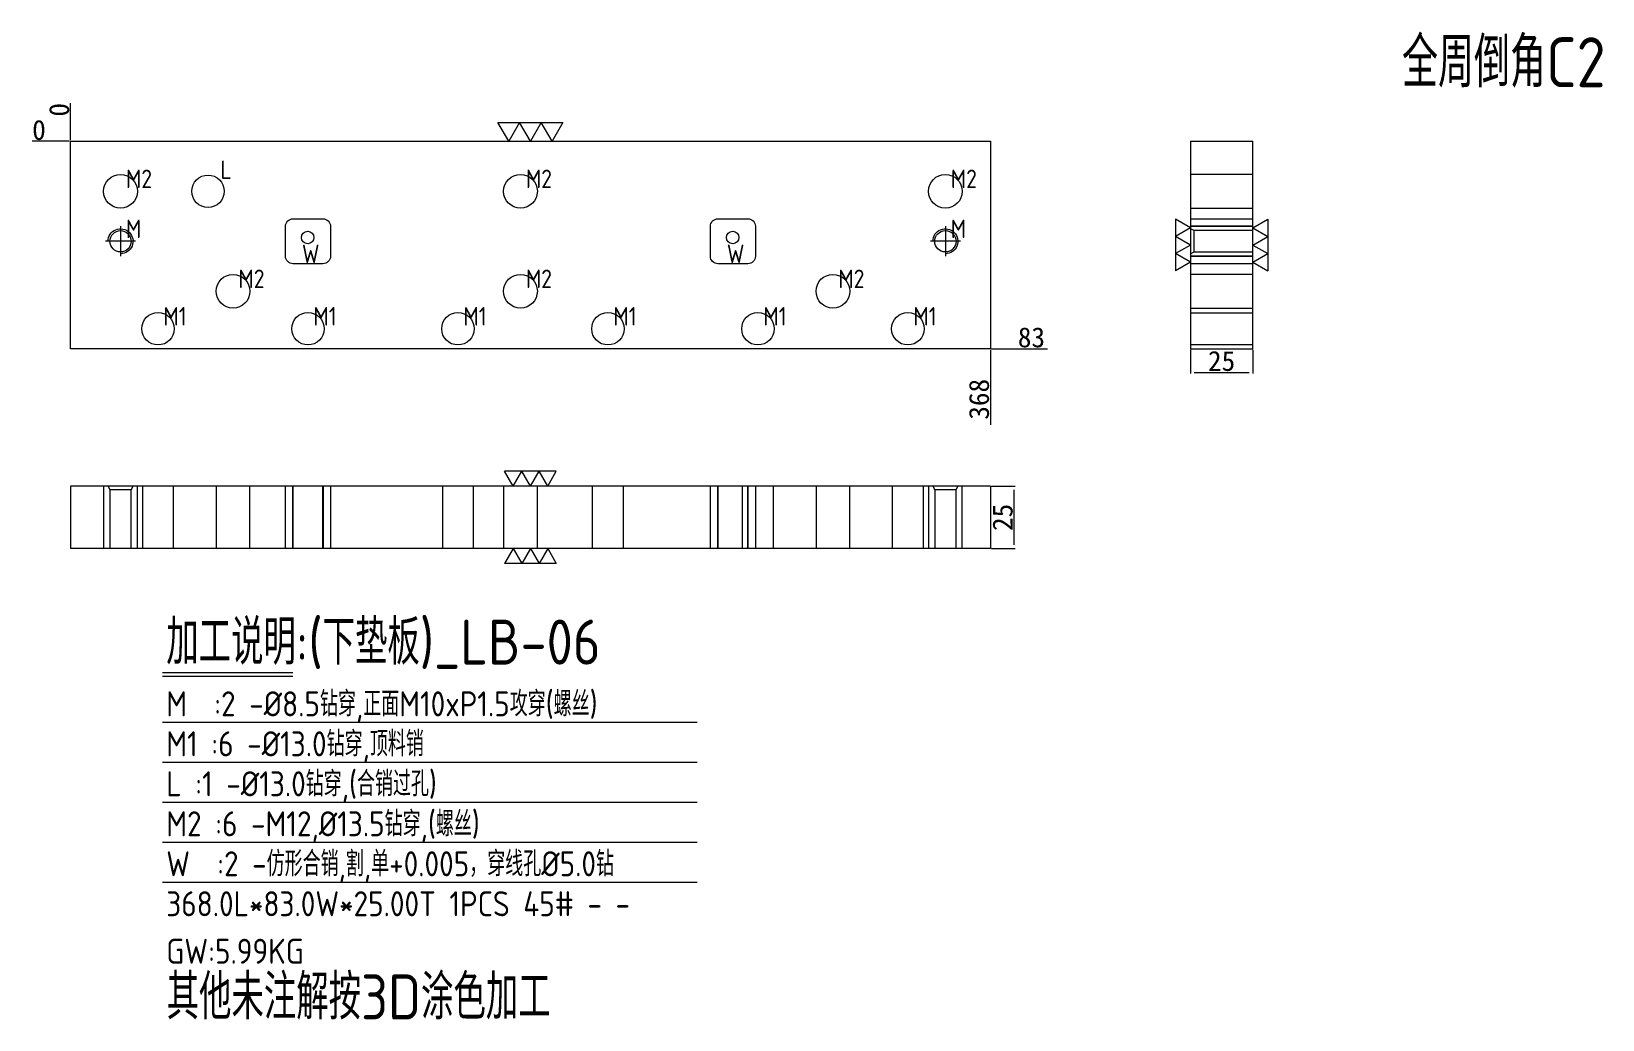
# Model space of a CAD drawing. Header units: millimetres. Extents: x 14470 to 15098, y 34155 to 34550.
import ezdxf

# ---------------------------------------------------------------- set-up
doc = ezdxf.new("R2010")
doc.units = ezdxf.units.MM
doc.linetypes.add('DASHED', pattern=[0])
doc.layers.add('dim', color=4, linetype='Continuous')
doc.layers.add('dim_temp', color=161, linetype='Continuous', lineweight=9)
doc.layers.add('LB', color=7, linetype='Continuous', true_color=0xffffff)
doc.layers.add('U1', color=7, linetype='Continuous', true_color=0xffffff)
doc.styles.add('_PUG_ERP', font='txt')
doc.styles.add('gbenor', font='gbenor.shx', dxfattribs={"bigfont": 'gbcbig'})
doc.dimstyles.new('_PUG_ERP', dxfattribs={"dimtxt": 8, "dimasz": 1.5, "dimexe": 0.5, "dimexo": 0.5, "dimgap": 0.5, "dimtad": 1, "dimtxsty": '_PUG_ERP', "dimblk": 'CLOSEDBLANK', "dimcen": 0, "dimclrd": 4, "dimclre": 4, "dimclrt": 3, "dimazin": 3, "dimtfac": 1, "dimtmove": 0, "dimatfit": 3, "dimldrblk": 'CLOSEDBLANK', "dimlwd": 9, "dimlwe": 9})

# ---------------------------------------------------------------- blocks, each defined once
blk = doc.blocks.new('*D1266')
at = {"layer": 'Defpoints', "color": 0}
for p in [(14485.2, 34506.29), (14853.2, 34423.29), (14862.65, 34423.29)]:
    blk.add_point(p, dxfattribs=at)
at = {"layer": 'dim_temp', "color": 4, "lineweight": 9}
blk.add_line((14853.7, 34423.29), (14876.11, 34423.29), dxfattribs=at)
at = {"layer": 'dim_temp', "color": 3, "lineweight": 18, "insert": (14869.63, 34427.79), "char_height": 8, "attachment_point": 5, "style": '_PUG_ERP'}
blk.add_mtext('83', dxfattribs=at)
blk = doc.blocks.new('_ClosedBlank')
blk = doc.blocks.new('*D1267')
at = {"layer": 'Defpoints', "color": 0}
for p in [(14475.75, 34506.29), (14485.2, 34506.29), (14485.2, 34506.29)]:
    blk.add_point(p, dxfattribs=at)
at = {"layer": 'dim_temp', "color": 4, "lineweight": 9}
blk.add_line((14484.7, 34506.29), (14469.92, 34506.29), dxfattribs=at)
at = {"layer": 'dim_temp', "color": 3, "lineweight": 18, "insert": (14472.59, 34510.79), "char_height": 8, "attachment_point": 5, "style": '_PUG_ERP'}
blk.add_mtext('0', dxfattribs=at)
blk = doc.blocks.new('*D1268')
at = {"layer": 'Defpoints', "color": 0}
for p in [(14485.2, 34515.74), (14485.2, 34506.29), (14485.2, 34506.29)]:
    blk.add_point(p, dxfattribs=at)
at = {"layer": 'dim_temp', "color": 4, "lineweight": 9}
blk.add_line((14485.2, 34506.79), (14485.2, 34521.58), dxfattribs=at)
at = {"layer": 'dim_temp', "color": 3, "lineweight": 18, "insert": (14480.7, 34518.91), "char_height": 8, "attachment_point": 5, "rotation": 90, "style": '_PUG_ERP'}
blk.add_mtext('0', dxfattribs=at)
blk = doc.blocks.new('*D1269')
at = {"layer": 'Defpoints', "color": 0}
for p in [(14485.2, 34506.29), (14853.2, 34423.29), (14853.2, 34413.84)]:
    blk.add_point(p, dxfattribs=at)
at = {"layer": 'dim_temp', "color": 4, "lineweight": 9}
blk.add_line((14853.2, 34422.79), (14853.2, 34392.77), dxfattribs=at)
at = {"layer": 'dim_temp', "color": 3, "lineweight": 18, "insert": (14848.7, 34403.06), "char_height": 8, "attachment_point": 5, "rotation": 90, "style": '_PUG_ERP'}
blk.add_mtext('368', dxfattribs=at)
blk = doc.blocks.new('*D1270')
at = {"layer": 'Defpoints', "color": 0}
for p in [(14853.2, 34368.29), (14853.2, 34343.29), (14862.65, 34343.29)]:
    blk.add_point(p, dxfattribs=at)
at = {"layer": 'dim_temp', "color": 4, "lineweight": 9}
for p, q in [((14853.7, 34368.29), (14863.15, 34368.29)), ((14862.65, 34366.79), (14862.65, 34344.79)), ((14853.7, 34343.29), (14863.15, 34343.29))]:
    blk.add_line(p, q, dxfattribs=at)
at = {"layer": 'dim_temp', "color": 3, "lineweight": 18, "insert": (14858.15, 34355.79), "char_height": 8, "attachment_point": 5, "rotation": 90, "style": '_PUG_ERP'}
blk.add_mtext('25', dxfattribs=at)
blk = doc.blocks.new('*D1271')
at = {"layer": 'Defpoints', "color": 0}
for p in [(14933.2, 34423.29), (14958.2, 34423.29), (14958.2, 34413.84)]:
    blk.add_point(p, dxfattribs=at)
at = {"layer": 'dim_temp', "color": 4, "lineweight": 9}
for p, q in [((14933.2, 34422.79), (14933.2, 34413.34)), ((14958.2, 34422.79), (14958.2, 34413.34)), ((14934.7, 34413.84), (14956.7, 34413.84))]:
    blk.add_line(p, q, dxfattribs=at)
at = {"layer": 'dim_temp', "color": 3, "lineweight": 18, "insert": (14945.7, 34418.34), "char_height": 8, "attachment_point": 5, "style": '_PUG_ERP'}
blk.add_mtext('25', dxfattribs=at)

msp = doc.modelspace()

# ---------------------------------------------------------------- linework, layer by layer
at = {"layer": 'dim', "color": 20, "linetype": 'Continuous', "lineweight": 18}
for p, q in [((14933.205, 34471.693), (14927.229, 34475.143)), ((14927.229, 34475.143), (14927.229, 34454.443)), ((14933.205, 34471.693), (14927.229, 34468.243)), ((14958.205, 34471.693), (14964.18, 34475.143)), ((14958.205, 34471.693), (14964.18, 34468.243)), ((14964.18, 34475.143), (14964.18, 34454.443)), ((14933.205, 34464.793), (14927.229, 34468.243)), ((14933.205, 34464.793), (14927.229, 34461.343)), ((14958.205, 34464.793), (14964.18, 34468.243)), ((14958.205, 34464.793), (14964.18, 34461.343)), ((14933.205, 34457.893), (14927.229, 34461.343)), ((14933.205, 34457.893), (14927.229, 34454.443)), ((14958.205, 34457.893), (14964.18, 34461.343)), ((14958.205, 34457.893), (14964.18, 34454.443)), ((14662.305, 34368.291), (14658.855, 34374.267)), ((14679.555, 34374.267), (14658.855, 34374.267)), ((14662.305, 34368.291), (14665.755, 34374.267)), ((14669.205, 34368.291), (14665.755, 34374.267)), ((14669.205, 34368.291), (14672.655, 34374.267)), ((14676.105, 34368.291), (14672.655, 34374.267)), ((14676.105, 34368.291), (14679.555, 34374.267)), ((14662.305, 34343.291), (14658.855, 34337.316)), ((14662.305, 34343.291), (14665.755, 34337.316)), ((14669.205, 34343.291), (14665.755, 34337.316)), ((14669.205, 34343.291), (14672.655, 34337.316)), ((14676.105, 34343.291), (14672.655, 34337.316)), ((14676.105, 34343.291), (14679.555, 34337.316)), ((14679.555, 34337.316), (14658.855, 34337.316))]:
    msp.add_line(p, q, dxfattribs=at)
at = {"layer": 'dim', "color": 8, "linetype": 'Continuous', "lineweight": 18}
for p, q in [((14522.005, 34293.791), (14574.169, 34293.791)), ((14522.005, 34292.291), (14574.169, 34292.291)), ((14522.005, 34273.791), (14735.845, 34273.791)), ((14522.005, 34257.791), (14735.845, 34257.791)), ((14522.005, 34241.791), (14735.845, 34241.791)), ((14522.005, 34241.791), (14735.845, 34241.791)), ((14522.005, 34225.791), (14735.845, 34225.791)), ((14522.005, 34209.791), (14735.845, 34209.791))]:
    msp.add_line(p, q, dxfattribs=at)
at = {"layer": 'dim', "lineweight": 18}
msp.add_lwpolyline([(14682.195, 34513.793), (14677.865, 34506.293), (14673.535, 34513.793), (14669.205, 34506.293), (14664.875, 34513.793), (14660.544, 34506.293), (14656.214, 34513.793), (14682.195, 34513.793)], close=True, dxfattribs=at)
at = {"layer": 'LB', "color": 135, "linetype": 'Continuous', "lineweight": 18}
for p, q in [((14933.205, 34506.293), (14933.205, 34423.293)), ((14933.205, 34506.293), (14958.205, 34506.293)), ((14958.205, 34423.293), (14958.205, 34506.293)), ((14933.205, 34423.293), (14958.205, 34423.293)), ((14485.205, 34368.291), (14485.205, 34343.291)), ((14853.205, 34368.291), (14485.205, 34368.291)), ((14853.205, 34368.291), (14853.205, 34343.291)), ((14853.205, 34343.291), (14485.205, 34343.291))]:
    msp.add_line(p, q, dxfattribs=at)
at = {"layer": 'LB', "color": 31, "linetype": 'DASHED', "lineweight": 13, "ltscale": 0.380944}
for p, q in [((14958.205, 34493.047), (14933.205, 34493.047)), ((14933.205, 34479.54), (14958.205, 34479.54)), ((14958.205, 34453.047), (14933.205, 34453.047)), ((14933.205, 34439.54), (14958.205, 34439.54)), ((14498.451, 34368.291), (14498.451, 34343.291)), ((14511.958, 34343.291), (14511.958, 34368.291)), ((14543.451, 34368.291), (14543.451, 34343.291)), ((14556.958, 34343.291), (14556.958, 34368.291)), ((14658.451, 34368.291), (14658.451, 34343.291)), ((14671.958, 34343.291), (14671.958, 34368.291)), ((14783.451, 34368.291), (14783.451, 34343.291)), ((14796.958, 34343.291), (14796.958, 34368.291)), ((14828.451, 34368.291), (14828.451, 34343.291)), ((14841.958, 34343.291), (14841.958, 34368.291))]:
    msp.add_line(p, q, dxfattribs=at)
at = {"layer": 'LB', "color": 1, "linetype": 'DASHED', "lineweight": 13, "ltscale": 0.380944}
msp.add_line((14933.205, 34475.293), (14958.205, 34475.293), dxfattribs=at)
at = {"layer": 'LB', "color": 155, "linetype": 'DASHED', "lineweight": 13, "ltscale": 0.380944}
for p, q in [((14933.205, 34472.293), (14958.205, 34472.293)), ((14958.205, 34472.293), (14933.205, 34472.293)), ((14933.205, 34472.293), (14958.205, 34472.293)), ((14958.205, 34472.293), (14933.205, 34472.293)), ((14958.205, 34460.293), (14933.205, 34460.293)), ((14933.205, 34460.293), (14958.205, 34460.293)), ((14958.205, 34460.293), (14933.205, 34460.293)), ((14933.205, 34460.293), (14958.205, 34460.293)), ((14574.205, 34343.291), (14574.205, 34368.291)), ((14574.205, 34368.291), (14574.205, 34343.291)), ((14586.205, 34368.291), (14586.205, 34343.291)), ((14586.205, 34343.291), (14586.205, 34368.291)), ((14744.205, 34343.291), (14744.205, 34368.291)), ((14744.205, 34368.291), (14744.205, 34343.291)), ((14756.205, 34368.291), (14756.205, 34343.291)), ((14756.205, 34343.291), (14756.205, 34368.291))]:
    msp.add_line(p, q, dxfattribs=at)
at = {"layer": 'LB', "color": 5, "linetype": 'DASHED', "lineweight": 13, "ltscale": 0.380944}
for p, q in [((14934.699, 34470.546), (14933.205, 34471.293)), ((14958.205, 34470.546), (14934.699, 34470.546)), ((14934.699, 34466.293), (14934.699, 34470.546)), ((14934.699, 34462.04), (14934.699, 34466.293)), ((14933.205, 34461.293), (14934.699, 34462.04)), ((14934.699, 34462.04), (14958.205, 34462.04)), ((14958.205, 34437.546), (14933.205, 34437.546)), ((14933.205, 34425.041), (14958.205, 34425.041)), ((14500.205, 34368.291), (14500.952, 34366.797)), ((14500.952, 34366.797), (14500.952, 34343.291)), ((14509.458, 34366.797), (14500.952, 34366.797)), ((14509.458, 34366.797), (14510.205, 34368.291)), ((14509.458, 34343.291), (14509.458, 34366.797)), ((14513.952, 34368.291), (14513.952, 34343.291)), ((14526.457, 34343.291), (14526.457, 34368.291)), ((14573.952, 34368.291), (14573.952, 34343.291)), ((14586.457, 34343.291), (14586.457, 34368.291)), ((14633.952, 34368.291), (14633.952, 34343.291)), ((14646.457, 34343.291), (14646.457, 34368.291)), ((14693.952, 34368.291), (14693.952, 34343.291)), ((14706.457, 34343.291), (14706.457, 34368.291)), ((14753.952, 34368.291), (14753.952, 34343.291)), ((14766.457, 34343.291), (14766.457, 34368.291)), ((14813.952, 34368.291), (14813.952, 34343.291)), ((14826.457, 34343.291), (14826.457, 34368.291)), ((14830.205, 34368.291), (14830.952, 34366.797)), ((14830.952, 34366.797), (14830.952, 34343.291)), ((14839.458, 34366.797), (14830.952, 34366.797)), ((14839.458, 34366.797), (14840.205, 34368.291)), ((14839.458, 34343.291), (14839.458, 34366.797))]:
    msp.add_line(p, q, dxfattribs=at)
at = {"layer": 'LB', "color": 135, "linetype": 'DASHED', "lineweight": 13, "ltscale": 0.380944}
for p, q in [((14958.205, 34457.293), (14933.205, 34457.293)), ((14571.205, 34343.291), (14571.205, 34368.291)), ((14589.205, 34368.291), (14589.205, 34343.291)), ((14741.205, 34343.291), (14741.205, 34368.291)), ((14759.205, 34368.291), (14759.205, 34343.291))]:
    msp.add_line(p, q, dxfattribs=at)
at = {"layer": 'LB', "color": 135, "lineweight": 18}
msp.add_lwpolyline([(14853.205, 34506.293), (14853.205, 34423.293), (14485.205, 34423.293), (14485.205, 34506.293)], close=True, dxfattribs=at)
at = {"layer": 'LB', "color": 42, "lineweight": 18}
for points in [[(14500.205, 34466.293, -2.4142136), (14505.205, 34461.293)], [(14830.205, 34466.293, -2.4142136), (14835.205, 34461.293)]]:
    msp.add_lwpolyline(points, format="xyb", dxfattribs=at)
at = {"layer": 'LB', "color": 1, "lineweight": 18}
for points in [[(14505.205, 34472.293), (14505.205, 34460.293)], [(14835.205, 34472.293), (14835.205, 34460.293)], [(14511.205, 34466.293), (14499.205, 34466.293)], [(14841.205, 34466.293), (14829.205, 34466.293)]]:
    msp.add_lwpolyline(points, dxfattribs=at)
for points in [[(14574.205, 34475.293), (14586.205, 34475.293, -0.4142136), (14589.205, 34472.293), (14589.205, 34460.293, -0.4142136), (14586.205, 34457.293), (14574.205, 34457.293, -0.4142136), (14571.205, 34460.293), (14571.205, 34472.293, -0.4142136)], [(14744.205, 34475.293), (14756.205, 34475.293, -0.4142136), (14759.205, 34472.293), (14759.205, 34460.293, -0.4142136), (14756.205, 34457.293), (14744.205, 34457.293, -0.4142136), (14741.205, 34460.293), (14741.205, 34472.293, -0.4142136)]]:
    msp.add_lwpolyline(points, format="xyb", close=True, dxfattribs=at)
at = {"layer": 'LB', "color": 42, "linetype": 'Continuous', "lineweight": 18}
for centre, radius in [((14505.205, 34486.293), 6.753), ((14540.205, 34486.293), 6.5), ((14665.205, 34486.293), 6.753), ((14835.205, 34486.293), 6.753), ((14505.205, 34466.293), 4.253), ((14835.205, 34466.293), 4.253), ((14580.105, 34467.793), 2.5), ((14750.105, 34467.793), 2.5), ((14550.205, 34446.293), 6.753), ((14665.205, 34446.293), 6.753), ((14790.205, 34446.293), 6.753)]:
    msp.add_circle(centre, radius, dxfattribs=at)
at = {"layer": 'LB', "color": 3, "linetype": 'Continuous', "lineweight": 18}
for centre in [(14520.205, 34431.293), (14580.205, 34431.293), (14640.205, 34431.293), (14700.205, 34431.293), (14760.205, 34431.293), (14820.205, 34431.293)]:
    msp.add_circle(centre, 6.5, dxfattribs=at)

# ---------------------------------------------------------------- texts
at = {"layer": 'dim', "color": 4, "lineweight": 18, "style": 'gbenor'}
for s, height, p in [('L', 7.4, (14545.157, 34491.216)), ('M2', 7.4, (14507.365, 34487.566)), ('M2', 7.4, (14667.365, 34487.566)), ('M2', 7.4, (14837.365, 34487.566)), ('M', 7.4, (14507.33, 34467.548)), ('M', 7.4, (14837.33, 34467.548)), ('W', 7.4, (14577.775, 34457.598)), ('W', 7.4, (14747.775, 34457.598)), ('M2', 7.4, (14552.365, 34447.566)), ('M2', 7.4, (14667.365, 34447.566)), ('M2', 7.4, (14792.365, 34447.566)), ('M1', 7.4, (14522.37, 34432.568)), ('M1', 7.4, (14582.37, 34432.568)), ('M1', 7.4, (14642.37, 34432.568)), ('M1', 7.4, (14702.37, 34432.568)), ('M1', 7.4, (14762.37, 34432.568)), ('M1', 7.4, (14822.37, 34432.568)), ('加工说明:(下垫板)_LB-06', 18, (14523.516, 34296.898)), ('M  :2 -%%c8.5钻穿,正面M10xP1.5攻穿(螺丝)', 10, (14523.505, 34276.184)), ('M1 :6 -%%c13.0钻穿,顶料销', 10, (14523.505, 34260.184)), ('L :1 -%%c13.0钻穿,(合销过孔)', 10, (14523.505, 34244.184)), ('M2 :6 -M12,%%c13.5钻穿,(螺丝)', 10, (14523.505, 34228.184)), ('368.0L*83.0W*25.00T 1PCS 45# - - ', 10, (14523.505, 34196.184)), ('GW:5.99KG ', 10, (14523.505, 34177.184))]:
    msp.add_text(s, height=height, dxfattribs=at).set_placement(p)
at = {"layer": 'dim', "color": 1, "lineweight": 18, "style": 'gbenor'}
msp.add_text('W  :2 -仿形合销,割,单+0.005，穿线孔%%c5.0钻', height=10, dxfattribs=at).set_placement((14523.505, 34212.184))
at = {"layer": 'dim', "color": 21, "lineweight": 18, "style": 'gbenor'}
msp.add_text('其他未注解按3D涂色加工', height=18, dxfattribs=at).set_placement((14523.673, 34154.898))
at = {"layer": 'U1', "color": 3, "lineweight": 18, "style": 'gbenor'}
msp.add_text('全周倒角C2', height=20, dxfattribs=at).set_placement((15017.869, 34527.925))

# ---------------------------------------------------------------- dimensions: what is measured, and where the dimension line sits
at = {"layer": 'dim_temp', "lineweight": 18}
for feature_location, offset, dtype, origin, picture, middle in [((14485.204665021, 34506.293434087), (0, 9.45), 1, (14485.204665021, 34506.293434087), '*D1268', (14480.704665021, 34518.910100754)), ((14485.204665021, 34506.293434087), (-9.45, 0), 0, (14485.204665021, 34506.293434087), '*D1267', (14472.587998354, 34510.793434087)), ((14853.205, 34423.293), (9.45, 0), 0, (14485.205, 34506.293), '*D1266', (14869.631, 34427.793)), ((14853.205, 34423.293), (0, -9.45), 1, (14485.205, 34506.293), '*D1269', (14848.705, 34403.058))]:
    dim = msp.add_ordinate_dim(feature_location=feature_location, offset=offset, dtype=dtype, origin=origin, dimstyle='_PUG_ERP', dxfattribs=at)
    dim.commit()
    dim.dimension.update_dxf_attribs({"geometry": picture, "text_midpoint": middle})
dim = msp.add_linear_dim(base=(14958.205, 34413.843), p1=(14933.205, 34423.293), p2=(14958.205, 34423.293), dimstyle='_PUG_ERP', dxfattribs=at)
dim.commit()
dim.dimension.update_dxf_attribs({"geometry": '*D1271', "text_midpoint": (14945.705, 34418.343)})
dim = msp.add_linear_dim(base=(14862.655, 34343.291), p1=(14853.205, 34368.291), p2=(14853.205, 34343.291), angle=90, dimstyle='_PUG_ERP', dxfattribs=at)
dim.commit()
dim.dimension.update_dxf_attribs({"geometry": '*D1270', "text_midpoint": (14858.155, 34355.791)})

doc.saveas('drawing.dxf')
